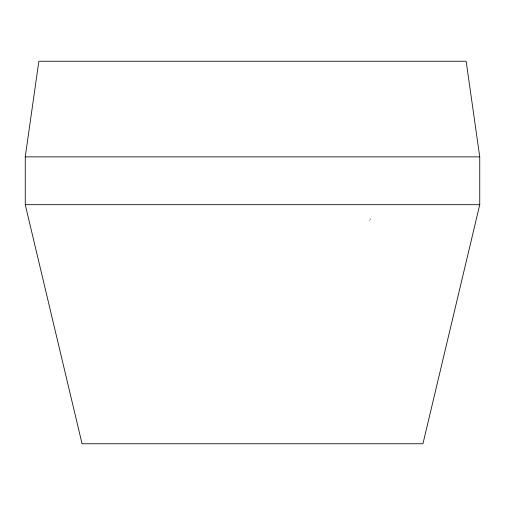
<?xml version="1.0" encoding="UTF-8"?>
<svg xmlns="http://www.w3.org/2000/svg" width="505" height="505" viewBox="0 0 505 505"><rect width="100%" height="100%" fill="white"/><g stroke="black" fill="none" stroke-linecap="round" stroke-linejoin="round"><path stroke-width="0.38" stroke-dasharray="2.52 1.89" d="M369.597 220.723L371.617 216.62"/><path stroke-width="0.76" d="M25.25 156.872L38.847 61.244L466.153 61.244L479.75 156.872L479.75 204.689L422.938 443.756L82.062 443.756L25.25 204.689L25.25 156.872L479.75 156.872M25.25 204.689L479.75 204.689"/></g></svg>
